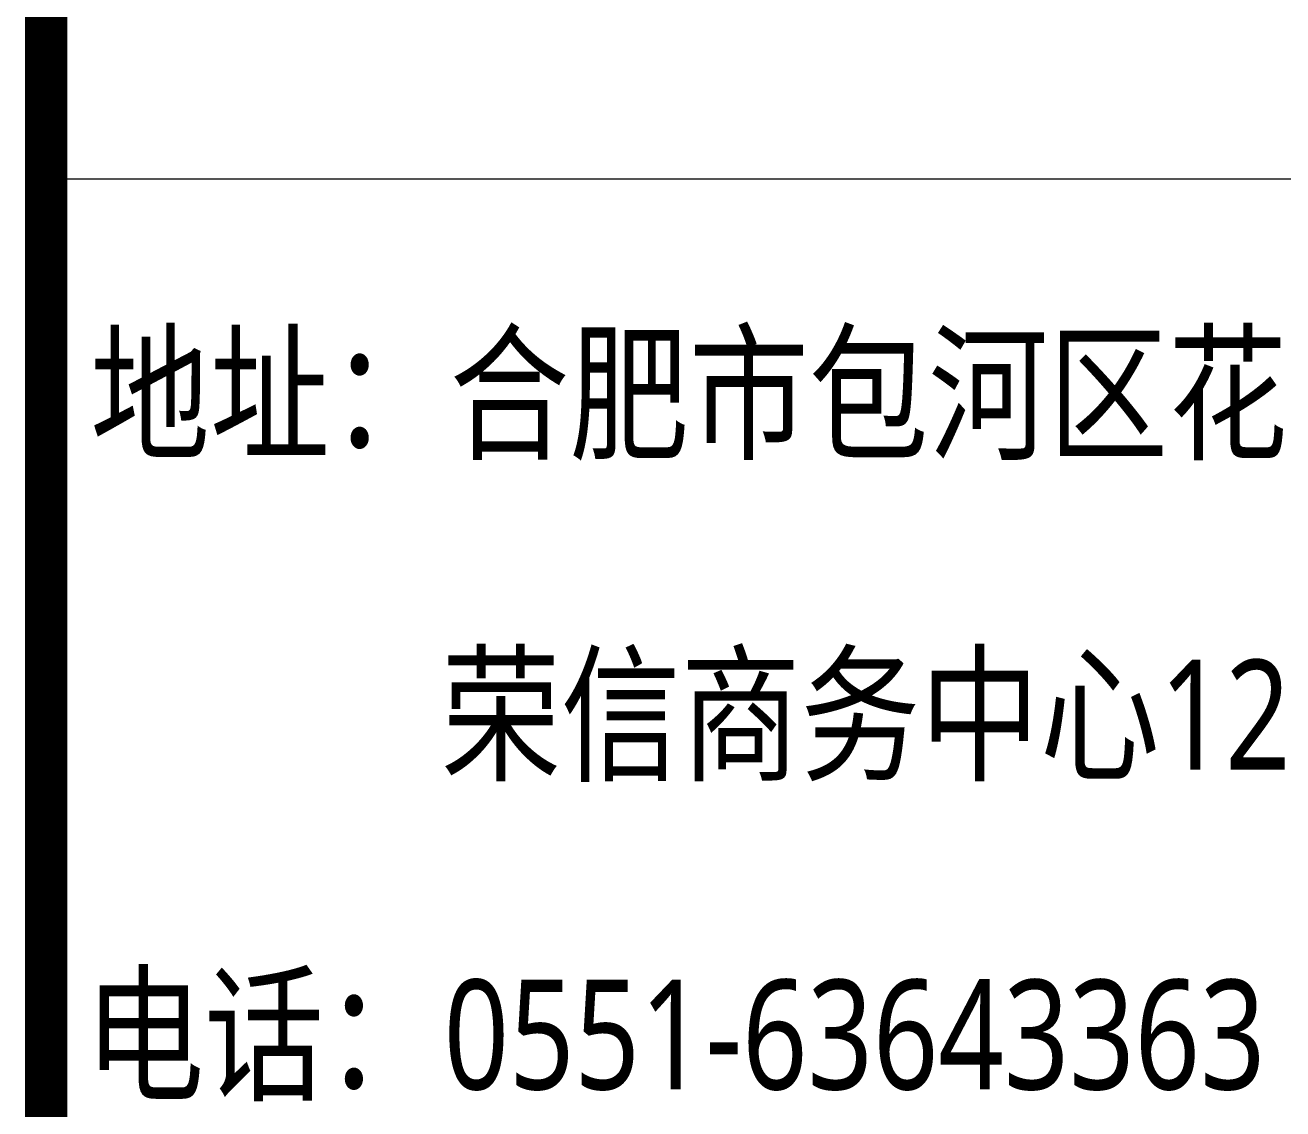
# Model space of a CAD drawing. Header units: inches. Extents: x -3272461 to -2504170, y 403793 to 1071042.
# Drawn here: x -2657881 to -2653583, y 830578 to 834282 of the extents above; entities that cross this region are included whole.
import ezdxf

# ---------------------------------------------------------------- set-up
doc = ezdxf.new("R2010")
doc.units = ezdxf.units.IN
doc.header["$LTSCALE"] = 1000
doc.header["$MEASUREMENT"] = 0
doc.layers.get('0').update_dxf_attribs({"lineweight": 18})
doc.layers.add('0-TK', color=4, linetype='Continuous', lineweight=18)
doc.styles.add('-黑体', font='', dxfattribs={"width": 0.7})
doc.styles.get('-黑体').set_extended_font_data('微软雅黑')

msp = doc.modelspace()

# ---------------------------------------------------------------- linework, layer by layer
at = {"layer": '0-TK'}
msp.add_line((-2657808.5, 833757), (-2651494.3, 833757), dxfattribs=at)
msp.add_lwpolyline([(-2657808.5, 785630.6, 144, 144, 0), (-2657808.5, 845630.6, 144, 144, 0)], format="xyseb", dxfattribs=at)

# ---------------------------------------------------------------- texts
at = {"style": '-黑体', "width": 0.8}
for s, p in [('地址：合肥市包河区花园大道8号', (-2657658.2, 832835)), ('荣信商务中心12F东', (-2656459.2, 831737.8)), ('电话：0551-63643363', (-2657677.9, 830644.6))]:
    msp.add_text(s, height=375, dxfattribs=at).set_placement(p)

doc.saveas('drawing.dxf')
